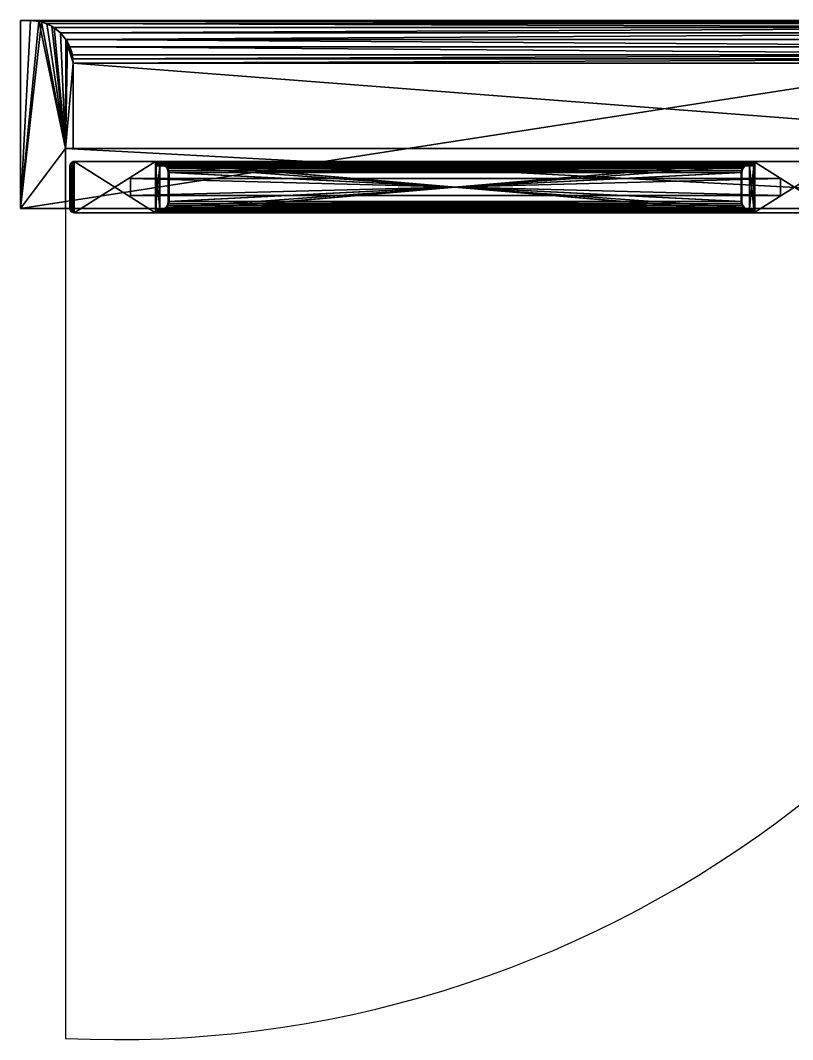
# Model space of a CAD drawing. Extents: x 0 to 142, y -98 to 21.
# Drawn here: x 0 to 90.3, y -98.2 to 21 of the extents above; entities that cross this region are included whole.
import ezdxf

# ---------------------------------------------------------------- set-up
doc = ezdxf.new("R2010")
doc.units = 0
doc.header["$MEASUREMENT"] = 0
doc.layers.add('DOOR_ARC', color=1, linetype='Continuous')
doc.layers.add('DOOR_WINDOW', color=13, linetype='Continuous')

msp = doc.modelspace()

# ---------------------------------------------------------------- linework, layer by layer
at = {"layer": 'DOOR_ARC'}
msp.add_line((5.29, -1), (5.29, -98.07), dxfattribs=at)
msp.add_arc((11.25, 31.79, 0.5), 130, 267.3723, 345.3715, dxfattribs=at)

# ---------------------------------------------------------------- meshes
at = {"layer": 'DOOR_WINDOW', "color": 13}
mesh = msp.add_polyface(dxfattribs=at)
corners = [(141.95, 21, 206.18), (140.78, 21, 205), (0, 21, 206.18), (1.18, 21, 205), (2.15, 20.9, 204.02), (139.8, 20.9, 204.02), (138.86, 20.62, 203.09), (3.09, 20.62, 203.09), (138, 20.16, 202.22), (3.95, 20.16, 202.22), (4.71, 19.54, 201.46), (137.24, 19.54, 201.46), (5.33, 18.78, 200.84), (136.62, 18.78, 200.84), (136.16, 17.91, 200.38), (5.8, 17.91, 200.38), (135.87, 16.98, 200.1), (6.08, 16.98, 200.1), (6.15, 16.49, 200.02), (135.8, 16.49, 200.02), (6.18, 16, 200), (135.78, 16, 200), (6.18, 6, 200), (5.29, 6, 200.88), (5.29, -1, 200.88), (0, -1, 206.18), (135.78, 6, 200), (136.66, 6, 200.88), (141.95, -1, 206.18), (136.66, -1, 200.88)]
mesh.append_faces([[corners[k] for k in face] for face in [(4, 1, 5), (6, 4, 5), (7, 8, 9), (10, 8, 11), (12, 11, 13), (14, 12, 13), (20, 17, 18), (20, 26, 22), (26, 23, 22), (29, 25, 24), (23, 29, 24), (0, 25, 28)]], dxfattribs={"vtx0": -1, "color": 13})
mesh.append_faces([[corners[k] for k in face] for face in [(2, 1, 3), (3, 1, 4), (15, 16, 17), (17, 16, 18), (15, 20, 12), (7, 23, 4), (12, 23, 10), (1, 28, 5), (6, 27, 8), (11, 27, 13), (13, 21, 14)]], dxfattribs={"vtx0": -1, "vtx1": -1, "color": 13})
mesh.append_faces([[corners[k] for k in face] for face in [(20, 23, 12), (23, 25, 4), (5, 28, 27), (27, 21, 13)]], dxfattribs={"vtx0": -1, "vtx1": -1, "vtx2": -1, "color": 13})
mesh.append_faces([[corners[k] for k in face] for face in [(18, 16, 19), (20, 19, 21), (23, 9, 10), (25, 3, 4), (21, 16, 14)]], dxfattribs={"vtx0": -1, "vtx2": -1, "color": 13})
mesh.append_faces([[corners[k] for k in face] for face in [(0, 1, 2), (6, 8, 7), (9, 8, 10), (14, 16, 15), (22, 23, 20), (24, 25, 23), (2, 3, 25), (27, 23, 26), (28, 25, 29), (0, 28, 1), (26, 21, 27), (19, 16, 21), (27, 29, 23), (2, 25, 0)]], dxfattribs={"vtx1": -1, "color": 13})
mesh.append_faces([[corners[k] for k in face] for face in [(20, 18, 19), (15, 17, 20), (7, 9, 23), (21, 26, 20), (6, 5, 27), (11, 8, 27)]], dxfattribs={"vtx1": -1, "vtx2": -1, "color": 13})
mesh.append_faces([[corners[k] for k in face] for face in [(6, 7, 4), (14, 15, 12), (12, 10, 11), (28, 29, 27)]], dxfattribs={"vtx2": -1, "color": 13})
mesh = msp.add_polyface(dxfattribs=at)
corners = [(5.29, 6, 200.88), (5.29, -1, 200.88), (5.29, 6), (5.29, -1), (0, -1, 206.18), (0, -1), (6.18, 6, 200), (6.18, 6), (6.18, 16), (6.18, 16, 200), (0, 21), (1.18, 21), (2.47, 20.83), (3.68, 20.33), (4.71, 19.54), (5.51, 18.5), (6.01, 17.29), (0, 21, 206.18), (1.18, 21, 205), (2.15, 20.9, 204.02), (3.09, 20.62, 203.09), (3.95, 20.16, 202.22), (4.71, 19.54, 201.46), (5.33, 18.78, 200.84), (5.8, 17.91, 200.38), (6.08, 16.98, 200.1), (6.15, 16.49, 200.02)]
mesh.append_faces([[corners[k] for k in face] for face in [(2, 1, 3), (1, 5, 3), (6, 2, 7), (14, 21, 22), (23, 14, 22), (4, 18, 17), (5, 17, 10)]], dxfattribs={"vtx0": -1, "color": 13})
mesh.append_faces([[corners[k] for k in face] for face in [(6, 8, 9), (14, 2, 13), (10, 18, 11), (11, 19, 12), (15, 24, 16), (26, 16, 25), (22, 0, 23), (19, 0, 20), (23, 9, 24)]], dxfattribs={"vtx0": -1, "vtx1": -1, "color": 13})
mesh.append_faces([[corners[k] for k in face] for face in [(2, 15, 8), (2, 5, 12), (0, 9, 23), (19, 4, 0)]], dxfattribs={"vtx0": -1, "vtx1": -1, "vtx2": -1, "color": 13})
mesh.append_faces([[corners[k] for k in face] for face in [(5, 11, 12), (2, 12, 13), (12, 19, 20), (13, 20, 21), (23, 15, 14), (16, 24, 25), (26, 8, 16), (0, 21, 20), (9, 25, 24)]], dxfattribs={"vtx0": -1, "vtx2": -1, "color": 13})
mesh.append_faces([[corners[k] for k in face] for face in [(0, 1, 2), (4, 5, 1), (0, 2, 6), (7, 8, 6), (10, 11, 5), (7, 2, 8), (3, 5, 2), (17, 18, 10), (6, 9, 0), (26, 25, 9), (4, 17, 5)]], dxfattribs={"vtx1": -1, "color": 13})
mesh.append_faces([[corners[k] for k in face] for face in [(14, 15, 2), (18, 19, 11), (23, 24, 15), (26, 9, 8), (14, 13, 21), (13, 12, 20), (22, 21, 0), (19, 18, 4)]], dxfattribs={"vtx1": -1, "vtx2": -1, "color": 13})
mesh.append_faces([[corners[k] for k in face] for face in [(15, 16, 8), (4, 1, 0)]], dxfattribs={"vtx2": -1, "color": 13})
mesh = msp.add_polyface(dxfattribs=at)
corners = [(95.29, 4.5, 0.5), (85.79, 4.5, 0.5), (95.29, 4.5, 200.5), (85.79, 4.5, 200.5), (95.42, 4.48, 0.5), (95.42, 4.48, 200.5), (95.54, 4.43, 0.5), (95.54, 4.43, 200.5), (95.65, 4.35, 0.5), (95.65, 4.35, 200.5), (95.73, 4.25, 0.5), (95.73, 4.25, 200.5), (95.78, 4.13, 0.5), (95.78, 4.13, 200.5), (95.79, 4, 0.5), (95.79, 4, 200.5), (95.79, -1, 200.5), (95.79, -1, 0.5), (85.79, -1.5, 200.5), (95.29, -1.5, 200.5), (95.42, -1.48, 200.5), (95.54, -1.43, 200.5), (95.65, -1.35, 200.5), (95.73, -1.25, 200.5), (95.78, -1.13, 200.5), (85.79, -1.5, 0.5), (95.29, -1.5, 0.5), (95.78, -1.13, 0.5), (95.73, -1.25, 0.5), (95.65, -1.35, 0.5), (95.54, -1.43, 0.5), (95.42, -1.48, 0.5), (6.29, 4.5, 200.5), (15.79, 4.5, 200.5), (6.29, 4.5, 0.5), (15.79, 4.5, 0.5), (5.79, 4, 0.5), (5.79, 4, 200.5), (5.81, 4.13, 0.5), (5.81, 4.13, 200.5), (5.86, 4.25, 0.5), (5.86, 4.25, 200.5), (5.94, 4.35, 0.5), (5.94, 4.35, 200.5), (6.04, 4.43, 0.5), (6.04, 4.43, 200.5), (6.16, 4.48, 0.5), (6.16, 4.48, 200.5), (6.29, -1.5, 0.5), (15.79, -1.5, 0.5), (6.29, -1.5, 200.5), (15.79, -1.5, 200.5), (6.16, -1.48, 0.5), (6.16, -1.48, 200.5), (6.04, -1.43, 0.5), (6.04, -1.43, 200.5), (5.94, -1.35, 0.5), (5.94, -1.35, 200.5), (5.86, -1.25, 200.5), (5.86, -1.25, 0.5), (5.81, -1.13, 0.5), (5.81, -1.13, 200.5), (5.79, -1, 0.5), (5.79, -1, 200.5)]
mesh.append_faces([[corners[k] for k in face] for face in [(2, 1, 3), (4, 2, 5), (6, 5, 7), (8, 7, 9), (10, 9, 11), (12, 11, 13), (14, 13, 15), (14, 16, 17), (15, 24, 16), (3, 25, 18), (26, 18, 25), (27, 16, 24), (28, 24, 23), (29, 23, 22), (30, 22, 21), (31, 21, 20), (26, 20, 19), (1, 26, 25), (34, 33, 35), (38, 37, 39), (40, 39, 41), (42, 41, 43), (44, 43, 45), (46, 45, 47), (34, 47, 32), (50, 49, 51), (52, 50, 53), (54, 53, 55), (56, 55, 57), (58, 56, 57), (58, 60, 59), (62, 61, 63), (33, 50, 51), (35, 51, 49), (36, 60, 62), (37, 62, 63)]], dxfattribs={"vtx0": -1, "color": 13})
mesh.append_faces([[corners[k] for k in face] for face in [(2, 18, 19), (5, 19, 20), (7, 20, 21), (9, 21, 22), (11, 22, 23), (13, 23, 24), (12, 17, 27), (10, 27, 28), (8, 28, 29), (6, 29, 30), (4, 30, 31), (0, 31, 26), (39, 63, 61), (41, 61, 58), (43, 58, 57), (45, 57, 55), (47, 55, 53), (32, 53, 50), (34, 49, 48), (46, 48, 52), (44, 52, 54), (42, 54, 56), (40, 56, 59), (38, 59, 60)]], dxfattribs={"vtx0": -1, "vtx2": -1, "color": 13})
mesh.append_faces([[corners[k] for k in face] for face in [(0, 1, 2), (0, 2, 4), (15, 16, 14), (3, 18, 2), (1, 25, 3), (19, 18, 26), (17, 16, 27), (14, 17, 12), (32, 33, 34), (36, 37, 38), (48, 49, 50), (48, 50, 52), (60, 61, 62), (37, 63, 39), (33, 51, 35), (35, 49, 34), (36, 62, 37)]], dxfattribs={"vtx1": -1, "color": 13})
mesh.append_faces([[corners[k] for k in face] for face in [(15, 13, 24), (13, 11, 23), (11, 9, 22), (9, 7, 21), (7, 5, 20), (5, 2, 19), (1, 0, 26), (0, 4, 31), (4, 6, 30), (6, 8, 29), (8, 10, 28), (10, 12, 27), (33, 32, 50), (32, 47, 53), (47, 45, 55), (45, 43, 57), (43, 41, 58), (41, 39, 61), (36, 38, 60), (38, 40, 59), (40, 42, 56), (42, 44, 54), (44, 46, 52), (46, 34, 48)]], dxfattribs={"vtx1": -1, "vtx2": -1, "color": 13})
mesh.append_faces([[corners[k] for k in face] for face in [(14, 12, 13), (12, 10, 11), (10, 8, 9), (8, 6, 7), (6, 4, 5), (26, 31, 20), (31, 30, 21), (30, 29, 22), (29, 28, 23), (28, 27, 24), (34, 46, 47), (46, 44, 45), (44, 42, 43), (42, 40, 41), (40, 38, 39), (58, 59, 56), (58, 61, 60), (56, 54, 55), (54, 52, 53)]], dxfattribs={"vtx2": -1, "color": 13})
mesh = msp.add_polyface(dxfattribs=at)
corners = [(84.33, 3.46, 28.97), (84.29, 3.2, 29), (84.33, 3.46, 57.28), (84.29, 3.2, 57.25), (84.43, 3.7, 28.87), (84.43, 3.7, 57.38), (84.59, 3.91, 28.71), (84.59, 3.91, 57.54), (84.79, 4.07, 28.5), (84.79, 4.07, 57.75), (85.04, 4.17, 28.26), (85.04, 4.17, 57.99), (85.29, 4.2, 28), (85.29, 4.2, 58.25), (85.59, 4.3, 27.7), (85.59, 4.2, 27.7), (85.59, 4.3, 58.55), (85.59, 4.2, 58.55), (85.62, 4.4, 27.67), (85.62, 4.4, 58.58), (85.69, 4.47, 27.6), (85.69, 4.47, 58.65), (85.79, 4.5, 27.5), (85.79, 4.5, 58.75), (15.97, 4.4, 27.67), (15.89, 4.47, 27.6), (15.99, 4.3, 27.7), (15.99, 4.2, 27.7), (16.55, 4.17, 28.26), (16.29, 4.2, 28), (16.79, 4.07, 28.5), (17, 3.91, 28.71), (17.16, 3.7, 28.87), (17.26, 3.46, 28.97), (17.29, 3.2, 29), (15.79, 4.5, 27.5), (17.26, 3.46, 57.28), (17.29, 3.2, 57.25), (17.16, 3.7, 57.38), (17, 3.91, 57.54), (16.79, 4.07, 57.75), (16.55, 4.17, 57.99), (16.29, 4.2, 58.25), (15.99, 4.3, 58.55), (15.99, 4.2, 58.55), (15.97, 4.4, 58.58), (15.89, 4.47, 58.65), (15.79, 4.5, 58.75), (85.79, -1.5, 58.75), (85.79, -1.5, 27.5), (84.29, -0.2, 57.25), (84.29, -0.2, 29), (84.33, -0.46, 28.97), (84.33, -0.46, 57.28), (84.43, -0.7, 28.87), (84.43, -0.7, 57.38), (84.59, -0.91, 28.71), (84.59, -0.91, 57.54), (84.79, -1.07, 28.5), (84.79, -1.07, 57.75), (85.04, -1.17, 28.26), (85.04, -1.17, 57.99), (85.29, -1.2, 28), (85.29, -1.2, 58.25), (85.59, -1.3, 58.55), (85.59, -1.2, 58.55), (85.59, -1.3, 27.7), (85.59, -1.2, 27.7), (85.62, -1.4, 27.67), (85.62, -1.4, 58.58), (85.69, -1.47, 27.6), (85.69, -1.47, 58.65), (15.97, -1.4, 27.67), (15.89, -1.47, 27.6), (15.99, -1.3, 27.7), (15.99, -1.2, 27.7), (16.55, -1.17, 28.26), (16.29, -1.2, 28), (16.79, -1.07, 28.5), (17, -0.91, 28.71), (17.16, -0.7, 28.87), (17.26, -0.46, 28.97), (17.29, -0.2, 29), (15.79, -1.5, 27.5), (15.79, -1.5, 58.75), (17.29, -0.2, 57.25), (17.26, -0.46, 57.28), (17.16, -0.7, 57.38), (17, -0.91, 57.54), (16.79, -1.07, 57.75), (16.55, -1.17, 57.99), (16.29, -1.2, 58.25), (15.99, -1.3, 58.55), (15.99, -1.2, 58.55), (15.97, -1.4, 58.58), (15.89, -1.47, 58.65)]
mesh.append_faces([[corners[k] for k in face] for face in [(2, 1, 3), (5, 0, 2), (7, 4, 5), (9, 6, 7), (11, 8, 9), (13, 10, 11), (16, 15, 17), (19, 14, 16), (21, 18, 19), (23, 20, 21), (25, 18, 20), (24, 14, 18), (27, 14, 26), (29, 10, 12), (28, 8, 10), (30, 6, 8), (31, 4, 6), (32, 0, 4), (33, 1, 0), (35, 20, 22), (34, 36, 37), (33, 38, 36), (32, 39, 38), (31, 40, 39), (30, 41, 40), (28, 42, 41), (26, 44, 27), (26, 45, 43), (24, 46, 45), (25, 47, 46), (19, 46, 21), (16, 45, 19), (17, 43, 16), (11, 42, 13), (9, 41, 11), (7, 40, 9), (5, 39, 7), (2, 38, 5), (3, 36, 2), (21, 47, 23), (22, 48, 49), (51, 3, 1), (51, 53, 50), (52, 55, 53), (54, 57, 55), (56, 59, 57), (58, 61, 59), (60, 63, 61), (66, 65, 67), (66, 69, 64), (68, 71, 69), (70, 48, 71), (68, 73, 70), (66, 72, 68), (67, 74, 66), (60, 77, 62), (58, 76, 60), (56, 78, 58), (54, 79, 56), (52, 80, 54), (51, 81, 52), (1, 82, 51), (49, 35, 22), (70, 83, 49), (47, 83, 84), (85, 34, 37), (86, 82, 85), (87, 81, 86), (88, 80, 87), (89, 79, 88), (90, 78, 89), (91, 76, 90), (92, 75, 93), (94, 74, 92), (95, 72, 94), (84, 73, 95), (95, 69, 71), (94, 64, 69), (93, 64, 92), (91, 61, 63), (90, 59, 61), (89, 57, 59), (88, 55, 57), (87, 53, 55), (86, 50, 53), (37, 50, 85), (84, 23, 47), (84, 71, 48)]], dxfattribs={"vtx0": -1, "color": 13})
mesh.append_faces([[corners[k] for k in face] for face in [(42, 44, 13), (44, 29, 27), (77, 75, 62), (75, 91, 93), (67, 62, 75)]], dxfattribs={"vtx0": -1, "vtx1": -1, "color": 13})
mesh.append_faces([[corners[k] for k in face] for face in [(27, 29, 12), (15, 12, 13), (93, 91, 63), (65, 63, 62)]], dxfattribs={"vtx0": -1, "vtx2": -1, "color": 13})
mesh.append_faces([[corners[k] for k in face] for face in [(0, 1, 2), (4, 0, 5), (6, 4, 7), (8, 6, 9), (10, 8, 11), (12, 10, 13), (14, 15, 16), (18, 14, 19), (20, 18, 21), (22, 20, 23), (24, 18, 25), (26, 14, 24), (15, 14, 27), (28, 10, 29), (30, 8, 28), (31, 6, 30), (32, 4, 31), (33, 0, 32), (34, 1, 33), (25, 20, 35), (33, 36, 34), (32, 38, 33), (31, 39, 32), (30, 40, 31), (28, 41, 30), (29, 42, 28), (43, 44, 26), (24, 45, 26), (25, 46, 24), (35, 47, 25), (45, 46, 19), (43, 45, 16), (44, 43, 17), (41, 42, 11), (40, 41, 9), (39, 40, 7), (38, 39, 5), (36, 38, 2), (37, 36, 3), (46, 47, 21), (23, 48, 22), (50, 3, 51), (52, 53, 51), (54, 55, 52), (56, 57, 54), (58, 59, 56), (60, 61, 58), (62, 63, 60), (64, 65, 66), (68, 69, 66), (70, 71, 68), (49, 48, 70), (72, 73, 68), (74, 72, 66), (75, 74, 67), (76, 77, 60), (78, 76, 58), (79, 78, 56), (80, 79, 54), (81, 80, 52), (82, 81, 51), (34, 82, 1), (83, 35, 49), (73, 83, 70), (35, 83, 47), (82, 34, 85), (81, 82, 86), (80, 81, 87), (79, 80, 88), (78, 79, 89), (76, 78, 90), (77, 76, 91), (74, 75, 92), (72, 74, 94), (73, 72, 95), (83, 73, 84), (94, 69, 95), (92, 64, 94), (65, 64, 93), (90, 61, 91), (89, 59, 90), (88, 57, 89), (87, 55, 88), (86, 53, 87), (85, 50, 86), (3, 50, 37), (48, 23, 84), (95, 71, 84)]], dxfattribs={"vtx1": -1, "color": 13})
mesh.append_faces([[corners[k] for k in face] for face in [(44, 17, 13), (42, 29, 44), (17, 15, 13), (15, 27, 12), (77, 91, 75), (67, 65, 62), (65, 93, 63)]], dxfattribs={"vtx1": -1, "vtx2": -1, "color": 13})
mesh = msp.add_polyface(dxfattribs=at)
corners = [(15.89, 4.47, 135.15), (15.89, 4.47, 142.25), (85.79, 4.47, 135.15), (85.79, 4.47, 142.25), (15.89, -1.47, 135.15), (15.89, -1.47, 142.25), (85.79, -1.47, 135.15), (85.79, -1.47, 142.25), (15.79, 4.5, 58.75), (15.79, 4.5, 65.75), (85.79, 4.5, 58.75), (85.79, 4.5, 65.75), (15.79, -1.5, 58.75), (15.79, -1.5, 65.75), (85.79, -1.5, 58.75), (85.79, -1.5, 65.75), (16.29, 4.5, 27.5), (85.29, 4.5, 27.5), (16.29, 4.5, 0.5), (85.29, 4.5, 0.5), (85.29, 4, 0.5), (85.29, 4, 27.5), (85.79, 4, 0.5), (85.79, 4, 27.5), (16.29, 4, 0.5), (16.29, 4, 27.5), (15.79, 4, 0.5), (15.79, 4, 27.5), (16.29, -1.5, 27.5), (16.29, -1.5, 0.5), (85.29, -1.5, 27.5), (85.29, -1.5, 0.5), (85.29, -1, 0.5), (85.29, -1, 27.5), (85.79, -1, 0.5), (85.79, -1, 27.5), (16.29, -1, 0.5), (16.29, -1, 27.5), (15.79, -1, 0.5), (15.79, -1, 27.5), (15.79, 4.5, 97), (15.79, 4.5, 104), (85.79, 4.5, 97), (85.79, 4.5, 104), (85.79, -1.5, 97), (15.79, -1.5, 97), (85.79, -1.5, 104), (15.79, -1.5, 104), (16.29, 4.5, 200.5), (85.29, 4.5, 200.5), (16.29, 4.5, 173.5), (85.29, 4.5, 173.5), (85.29, 4, 200.5), (85.29, 4, 173.5), (85.79, 4, 200.5), (85.79, 4, 173.5), (15.79, 4, 200.5), (16.29, 4, 200.5), (15.79, 4, 173.5), (16.29, 4, 173.5), (16.29, -1.5, 200.5), (16.29, -1.5, 173.5), (85.29, -1.5, 200.5), (85.29, -1.5, 173.5), (85.29, -1, 200.5), (85.29, -1, 173.5), (85.79, -1, 200.5), (85.79, -1, 173.5), (16.29, -1, 200.5), (15.79, -1, 200.5), (16.29, -1, 173.5), (15.79, -1, 173.5)]
mesh.append_faces([[corners[k] for k in face] for face in [(2, 1, 3), (0, 5, 1), (2, 4, 0), (3, 6, 2), (7, 4, 6), (1, 7, 3), (10, 9, 11), (8, 13, 9), (10, 12, 8), (11, 14, 10), (15, 12, 14), (9, 15, 11), (18, 17, 19), (21, 19, 17), (23, 20, 21), (16, 24, 25), (25, 26, 27), (30, 29, 31), (30, 32, 33), (33, 34, 35), (37, 29, 28), (39, 36, 37), (23, 33, 35), (33, 28, 30), (22, 35, 34), (26, 36, 38), (36, 31, 29), (27, 38, 39), (42, 41, 43), (42, 45, 40), (43, 44, 42), (41, 46, 43), (40, 47, 41), (46, 45, 44), (50, 49, 51), (51, 52, 53), (53, 54, 55), (58, 57, 59), (59, 48, 50), (62, 61, 63), (65, 62, 63), (67, 64, 65), (70, 69, 71), (61, 68, 70), (58, 70, 71), (70, 63, 61), (56, 71, 69), (54, 64, 66), (64, 60, 62), (55, 66, 67)]], dxfattribs={"vtx0": -1, "color": 13})
mesh.append_faces([[corners[k] for k in face] for face in [(21, 37, 33), (37, 21, 25), (24, 32, 36), (32, 24, 20), (59, 65, 70), (65, 59, 53), (52, 68, 64), (68, 52, 57)]], dxfattribs={"vtx0": -1, "vtx1": -1, "vtx2": -1, "color": 13})
mesh.append_faces([[corners[k] for k in face] for face in [(25, 39, 37), (25, 21, 17), (20, 34, 32), (20, 24, 18), (53, 67, 65), (53, 59, 50), (57, 69, 68), (57, 52, 49)]], dxfattribs={"vtx0": -1, "vtx2": -1, "color": 13})
mesh.append_faces([[corners[k] for k in face] for face in [(0, 1, 2), (4, 5, 0), (6, 4, 2), (7, 6, 3), (5, 4, 7), (5, 7, 1), (8, 9, 10), (12, 13, 8), (14, 12, 10), (15, 14, 11), (13, 12, 15), (13, 15, 9), (16, 17, 18), (20, 19, 21), (22, 20, 23), (18, 24, 16), (24, 26, 25), (28, 29, 30), (31, 32, 30), (32, 34, 33), (36, 29, 37), (38, 36, 39), (27, 39, 25), (16, 25, 17), (23, 35, 22), (22, 34, 20), (19, 20, 18), (26, 38, 27), (40, 41, 42), (44, 45, 42), (46, 44, 43), (47, 46, 41), (45, 47, 40), (47, 45, 46), (48, 49, 50), (49, 52, 51), (52, 54, 53), (56, 57, 58), (57, 48, 59), (60, 61, 62), (64, 62, 65), (66, 64, 67), (68, 69, 70), (60, 68, 61), (55, 67, 53), (51, 53, 50), (58, 71, 56), (56, 69, 57), (48, 57, 49), (54, 66, 55)]], dxfattribs={"vtx1": -1, "color": 13})
mesh.append_faces([[corners[k] for k in face] for face in [(23, 21, 33), (37, 28, 33), (26, 24, 36), (32, 31, 36), (58, 59, 70), (65, 63, 70), (54, 52, 64), (68, 60, 64)]], dxfattribs={"vtx1": -1, "vtx2": -1, "color": 13})
mesh = msp.add_polyface(dxfattribs=at)
corners = [(84.33, 3.46, 67.22), (84.29, 3.2, 67.25), (84.33, 3.46, 95.53), (84.29, 3.2, 95.5), (84.43, 3.7, 67.12), (84.43, 3.7, 95.63), (84.59, 3.91, 66.96), (84.59, 3.91, 95.79), (84.79, 4.07, 66.75), (84.79, 4.07, 96), (85.04, 4.17, 66.51), (85.04, 4.17, 96.24), (85.29, 4.2, 66.25), (85.29, 4.2, 96.5), (85.59, 4.3, 65.95), (85.59, 4.2, 65.95), (85.59, 4.3, 96.8), (85.59, 4.2, 96.8), (85.62, 4.4, 65.92), (85.62, 4.4, 96.83), (85.69, 4.47, 65.85), (85.69, 4.47, 96.9), (85.79, 4.5, 65.75), (85.79, 4.5, 97), (15.97, 4.4, 65.92), (15.89, 4.47, 65.85), (15.99, 4.3, 65.95), (15.99, 4.2, 65.95), (16.55, 4.17, 66.51), (16.29, 4.2, 66.25), (16.79, 4.07, 66.75), (17, 3.91, 66.96), (17.16, 3.7, 67.12), (17.26, 3.46, 67.22), (17.29, 3.2, 67.25), (15.79, 4.5, 65.75), (17.26, 3.46, 95.53), (17.29, 3.2, 95.5), (17.16, 3.7, 95.63), (17, 3.91, 95.79), (16.79, 4.07, 96), (16.55, 4.17, 96.24), (16.29, 4.2, 96.5), (15.99, 4.3, 96.8), (15.99, 4.2, 96.8), (15.97, 4.4, 96.83), (15.89, 4.47, 96.9), (15.79, 4.5, 97), (85.79, -1.5, 97), (85.79, -1.5, 65.75), (84.29, -0.2, 95.5), (84.29, -0.2, 67.25), (84.33, -0.46, 67.22), (84.33, -0.46, 95.53), (84.43, -0.7, 67.12), (84.43, -0.7, 95.63), (84.59, -0.91, 66.96), (84.59, -0.91, 95.79), (84.79, -1.07, 66.75), (84.79, -1.07, 96), (85.04, -1.17, 66.51), (85.04, -1.17, 96.24), (85.29, -1.2, 66.25), (85.29, -1.2, 96.5), (85.59, -1.3, 96.8), (85.59, -1.2, 96.8), (85.59, -1.3, 65.95), (85.59, -1.2, 65.95), (85.62, -1.4, 65.92), (85.62, -1.4, 96.83), (85.69, -1.47, 65.85), (85.69, -1.47, 96.9), (15.97, -1.4, 65.92), (15.89, -1.47, 65.85), (15.99, -1.3, 65.95), (15.99, -1.2, 65.95), (16.55, -1.17, 66.51), (16.29, -1.2, 66.25), (16.79, -1.07, 66.75), (17, -0.91, 66.96), (17.16, -0.7, 67.12), (17.26, -0.46, 67.22), (17.29, -0.2, 67.25), (15.79, -1.5, 65.75), (15.79, -1.5, 97), (17.29, -0.2, 95.5), (17.26, -0.46, 95.53), (17.16, -0.7, 95.63), (17, -0.91, 95.79), (16.79, -1.07, 96), (16.55, -1.17, 96.24), (16.29, -1.2, 96.5), (15.99, -1.3, 96.8), (15.99, -1.2, 96.8), (15.97, -1.4, 96.83), (15.89, -1.47, 96.9)]
mesh.append_faces([[corners[k] for k in face] for face in [(2, 1, 3), (5, 0, 2), (7, 4, 5), (9, 6, 7), (11, 8, 9), (13, 10, 11), (16, 15, 17), (19, 14, 16), (21, 18, 19), (23, 20, 21), (25, 18, 20), (24, 14, 18), (27, 14, 26), (29, 10, 12), (28, 8, 10), (30, 6, 8), (31, 4, 6), (32, 0, 4), (33, 1, 0), (35, 20, 22), (34, 36, 37), (33, 38, 36), (32, 39, 38), (31, 40, 39), (30, 41, 40), (28, 42, 41), (26, 44, 27), (26, 45, 43), (24, 46, 45), (25, 47, 46), (19, 46, 21), (16, 45, 19), (17, 43, 16), (11, 42, 13), (9, 41, 11), (7, 40, 9), (5, 39, 7), (2, 38, 5), (3, 36, 2), (21, 47, 23), (22, 48, 49), (51, 3, 1), (51, 53, 50), (52, 55, 53), (54, 57, 55), (56, 59, 57), (58, 61, 59), (60, 63, 61), (66, 65, 67), (66, 69, 64), (68, 71, 69), (70, 48, 71), (68, 73, 70), (66, 72, 68), (67, 74, 66), (60, 77, 62), (58, 76, 60), (56, 78, 58), (54, 79, 56), (52, 80, 54), (51, 81, 52), (1, 82, 51), (49, 35, 22), (70, 83, 49), (47, 83, 84), (85, 34, 37), (86, 82, 85), (87, 81, 86), (88, 80, 87), (89, 79, 88), (90, 78, 89), (91, 76, 90), (92, 75, 93), (94, 74, 92), (95, 72, 94), (84, 73, 95), (95, 69, 71), (94, 64, 69), (93, 64, 92), (91, 61, 63), (90, 59, 61), (89, 57, 59), (88, 55, 57), (87, 53, 55), (86, 50, 53), (37, 50, 85), (84, 23, 47), (84, 71, 48)]], dxfattribs={"vtx0": -1, "color": 13})
mesh.append_faces([[corners[k] for k in face] for face in [(42, 44, 13), (44, 29, 27), (77, 75, 62), (75, 91, 93), (67, 62, 75)]], dxfattribs={"vtx0": -1, "vtx1": -1, "color": 13})
mesh.append_faces([[corners[k] for k in face] for face in [(27, 29, 12), (15, 12, 13), (93, 91, 63), (65, 63, 62)]], dxfattribs={"vtx0": -1, "vtx2": -1, "color": 13})
mesh.append_faces([[corners[k] for k in face] for face in [(0, 1, 2), (4, 0, 5), (6, 4, 7), (8, 6, 9), (10, 8, 11), (12, 10, 13), (14, 15, 16), (18, 14, 19), (20, 18, 21), (22, 20, 23), (24, 18, 25), (26, 14, 24), (15, 14, 27), (28, 10, 29), (30, 8, 28), (31, 6, 30), (32, 4, 31), (33, 0, 32), (34, 1, 33), (25, 20, 35), (33, 36, 34), (32, 38, 33), (31, 39, 32), (30, 40, 31), (28, 41, 30), (29, 42, 28), (43, 44, 26), (24, 45, 26), (25, 46, 24), (35, 47, 25), (45, 46, 19), (43, 45, 16), (44, 43, 17), (41, 42, 11), (40, 41, 9), (39, 40, 7), (38, 39, 5), (36, 38, 2), (37, 36, 3), (46, 47, 21), (23, 48, 22), (50, 3, 51), (52, 53, 51), (54, 55, 52), (56, 57, 54), (58, 59, 56), (60, 61, 58), (62, 63, 60), (64, 65, 66), (68, 69, 66), (70, 71, 68), (49, 48, 70), (72, 73, 68), (74, 72, 66), (75, 74, 67), (76, 77, 60), (78, 76, 58), (79, 78, 56), (80, 79, 54), (81, 80, 52), (82, 81, 51), (34, 82, 1), (83, 35, 49), (73, 83, 70), (35, 83, 47), (82, 34, 85), (81, 82, 86), (80, 81, 87), (79, 80, 88), (78, 79, 89), (76, 78, 90), (77, 76, 91), (74, 75, 92), (72, 74, 94), (73, 72, 95), (83, 73, 84), (94, 69, 95), (92, 64, 94), (65, 64, 93), (90, 61, 91), (89, 59, 90), (88, 57, 89), (87, 55, 88), (86, 53, 87), (85, 50, 86), (3, 50, 37), (48, 23, 84), (95, 71, 84)]], dxfattribs={"vtx1": -1, "color": 13})
mesh.append_faces([[corners[k] for k in face] for face in [(44, 17, 13), (42, 29, 44), (17, 15, 13), (15, 27, 12), (77, 91, 75), (67, 65, 62), (65, 93, 63)]], dxfattribs={"vtx1": -1, "vtx2": -1, "color": 13})
mesh = msp.add_polyface(dxfattribs=at)
corners = [(84.33, 3.46, 105.47), (84.29, 3.2, 105.5), (84.33, 3.46, 133.78), (84.29, 3.2, 133.75), (84.43, 3.7, 105.37), (84.43, 3.7, 133.88), (84.59, 3.91, 105.21), (84.59, 3.91, 134.04), (84.79, 4.07, 105), (84.79, 4.07, 134.25), (85.04, 4.17, 104.76), (85.04, 4.17, 134.49), (85.29, 4.2, 104.5), (85.29, 4.2, 134.75), (85.59, 4.3, 104.2), (85.59, 4.2, 104.2), (85.59, 4.3, 135.05), (85.59, 4.2, 135.05), (85.62, 4.4, 104.17), (85.62, 4.4, 135.08), (85.69, 4.47, 104.1), (85.69, 4.47, 135.15), (85.79, 4.5, 104), (85.79, 4.5, 135.25), (15.97, 4.4, 104.17), (15.89, 4.47, 104.1), (15.99, 4.3, 104.2), (15.99, 4.2, 104.2), (16.55, 4.17, 104.76), (16.29, 4.2, 104.5), (16.79, 4.07, 105), (17, 3.91, 105.21), (17.16, 3.7, 105.37), (17.26, 3.46, 105.47), (17.29, 3.2, 105.5), (15.79, 4.5, 104), (17.26, 3.46, 133.78), (17.29, 3.2, 133.75), (17.16, 3.7, 133.88), (17, 3.91, 134.04), (16.79, 4.07, 134.25), (16.55, 4.17, 134.49), (16.29, 4.2, 134.75), (15.99, 4.3, 135.05), (15.99, 4.2, 135.05), (15.97, 4.4, 135.08), (15.89, 4.47, 135.15), (15.79, 4.5, 135.25), (85.79, -1.5, 135.25), (85.79, -1.5, 104), (84.29, -0.2, 133.75), (84.29, -0.2, 105.5), (84.33, -0.46, 105.47), (84.33, -0.46, 133.78), (84.43, -0.7, 105.37), (84.43, -0.7, 133.88), (84.59, -0.91, 105.21), (84.59, -0.91, 134.04), (84.79, -1.07, 105), (84.79, -1.07, 134.25), (85.04, -1.17, 104.76), (85.04, -1.17, 134.49), (85.29, -1.2, 104.5), (85.29, -1.2, 134.75), (85.59, -1.3, 135.05), (85.59, -1.2, 135.05), (85.59, -1.3, 104.2), (85.59, -1.2, 104.2), (85.62, -1.4, 104.17), (85.62, -1.4, 135.08), (85.69, -1.47, 104.1), (85.69, -1.47, 135.15), (15.97, -1.4, 104.17), (15.89, -1.47, 104.1), (15.99, -1.3, 104.2), (15.99, -1.2, 104.2), (16.55, -1.17, 104.76), (16.29, -1.2, 104.5), (16.79, -1.07, 105), (17, -0.91, 105.21), (17.16, -0.7, 105.37), (17.26, -0.46, 105.47), (17.29, -0.2, 105.5), (15.79, -1.5, 104), (15.79, -1.5, 135.25), (17.29, -0.2, 133.75), (17.26, -0.46, 133.78), (17.16, -0.7, 133.88), (17, -0.91, 134.04), (16.79, -1.07, 134.25), (16.55, -1.17, 134.49), (16.29, -1.2, 134.75), (15.99, -1.3, 135.05), (15.99, -1.2, 135.05), (15.97, -1.4, 135.08), (15.89, -1.47, 135.15)]
mesh.append_faces([[corners[k] for k in face] for face in [(2, 1, 3), (5, 0, 2), (7, 4, 5), (9, 6, 7), (11, 8, 9), (13, 10, 11), (16, 15, 17), (19, 14, 16), (21, 18, 19), (23, 20, 21), (25, 18, 20), (24, 14, 18), (27, 14, 26), (29, 10, 12), (28, 8, 10), (30, 6, 8), (31, 4, 6), (32, 0, 4), (33, 1, 0), (35, 20, 22), (34, 36, 37), (33, 38, 36), (32, 39, 38), (31, 40, 39), (30, 41, 40), (28, 42, 41), (26, 44, 27), (26, 45, 43), (24, 46, 45), (25, 47, 46), (19, 46, 21), (16, 45, 19), (17, 43, 16), (11, 42, 13), (9, 41, 11), (7, 40, 9), (5, 39, 7), (2, 38, 5), (3, 36, 2), (21, 47, 23), (22, 48, 49), (51, 3, 1), (51, 53, 50), (52, 55, 53), (54, 57, 55), (56, 59, 57), (58, 61, 59), (60, 63, 61), (66, 65, 67), (66, 69, 64), (68, 71, 69), (70, 48, 71), (68, 73, 70), (66, 72, 68), (67, 74, 66), (60, 77, 62), (58, 76, 60), (56, 78, 58), (54, 79, 56), (52, 80, 54), (51, 81, 52), (1, 82, 51), (49, 35, 22), (70, 83, 49), (47, 83, 84), (85, 34, 37), (86, 82, 85), (87, 81, 86), (88, 80, 87), (89, 79, 88), (90, 78, 89), (91, 76, 90), (92, 75, 93), (94, 74, 92), (95, 72, 94), (84, 73, 95), (95, 69, 71), (94, 64, 69), (93, 64, 92), (91, 61, 63), (90, 59, 61), (89, 57, 59), (88, 55, 57), (87, 53, 55), (86, 50, 53), (37, 50, 85), (84, 23, 47), (84, 71, 48)]], dxfattribs={"vtx0": -1, "color": 13})
mesh.append_faces([[corners[k] for k in face] for face in [(42, 44, 13), (44, 29, 27), (77, 75, 62), (75, 91, 93), (67, 62, 75)]], dxfattribs={"vtx0": -1, "vtx1": -1, "color": 13})
mesh.append_faces([[corners[k] for k in face] for face in [(27, 29, 12), (15, 12, 13), (93, 91, 63), (65, 63, 62)]], dxfattribs={"vtx0": -1, "vtx2": -1, "color": 13})
mesh.append_faces([[corners[k] for k in face] for face in [(0, 1, 2), (4, 0, 5), (6, 4, 7), (8, 6, 9), (10, 8, 11), (12, 10, 13), (14, 15, 16), (18, 14, 19), (20, 18, 21), (22, 20, 23), (24, 18, 25), (26, 14, 24), (15, 14, 27), (28, 10, 29), (30, 8, 28), (31, 6, 30), (32, 4, 31), (33, 0, 32), (34, 1, 33), (25, 20, 35), (33, 36, 34), (32, 38, 33), (31, 39, 32), (30, 40, 31), (28, 41, 30), (29, 42, 28), (43, 44, 26), (24, 45, 26), (25, 46, 24), (35, 47, 25), (45, 46, 19), (43, 45, 16), (44, 43, 17), (41, 42, 11), (40, 41, 9), (39, 40, 7), (38, 39, 5), (36, 38, 2), (37, 36, 3), (46, 47, 21), (23, 48, 22), (50, 3, 51), (52, 53, 51), (54, 55, 52), (56, 57, 54), (58, 59, 56), (60, 61, 58), (62, 63, 60), (64, 65, 66), (68, 69, 66), (70, 71, 68), (49, 48, 70), (72, 73, 68), (74, 72, 66), (75, 74, 67), (76, 77, 60), (78, 76, 58), (79, 78, 56), (80, 79, 54), (81, 80, 52), (82, 81, 51), (34, 82, 1), (83, 35, 49), (73, 83, 70), (35, 83, 47), (82, 34, 85), (81, 82, 86), (80, 81, 87), (79, 80, 88), (78, 79, 89), (76, 78, 90), (77, 76, 91), (74, 75, 92), (72, 74, 94), (73, 72, 95), (83, 73, 84), (94, 69, 95), (92, 64, 94), (65, 64, 93), (90, 61, 91), (89, 59, 90), (88, 57, 89), (87, 55, 88), (86, 53, 87), (85, 50, 86), (3, 50, 37), (48, 23, 84), (95, 71, 84)]], dxfattribs={"vtx1": -1, "color": 13})
mesh.append_faces([[corners[k] for k in face] for face in [(44, 17, 13), (42, 29, 44), (17, 15, 13), (15, 27, 12), (77, 91, 75), (67, 65, 62), (65, 93, 63)]], dxfattribs={"vtx1": -1, "vtx2": -1, "color": 13})
mesh = msp.add_polyface(dxfattribs=at)
corners = [(84.43, 3.46, 143.72), (84.39, 3.2, 143.75), (84.43, 3.46, 172.03), (84.39, 3.2, 172), (84.53, 3.7, 143.62), (84.53, 3.7, 172.13), (84.69, 3.91, 143.46), (84.69, 3.91, 172.29), (84.89, 4.07, 143.25), (84.89, 4.07, 172.5), (85.14, 4.17, 143.01), (85.14, 4.17, 172.74), (85.39, 4.2, 142.75), (85.39, 4.2, 173), (85.69, 4.3, 142.45), (85.69, 4.2, 142.45), (85.69, 4.3, 173.3), (85.69, 4.2, 173.3), (85.72, 4.4, 142.42), (85.72, 4.4, 173.33), (85.79, 4.47, 142.35), (85.79, 4.47, 173.4), (85.89, 4.5, 142.25), (85.89, 4.5, 173.5), (16.07, 4.4, 142.42), (15.99, 4.47, 142.35), (16.09, 4.3, 142.45), (16.09, 4.2, 142.45), (16.65, 4.17, 143.01), (16.39, 4.2, 142.75), (16.89, 4.07, 143.25), (17.1, 3.91, 143.46), (17.26, 3.7, 143.62), (17.36, 3.46, 143.72), (17.39, 3.2, 143.75), (15.89, 4.5, 142.25), (17.36, 3.46, 172.03), (17.39, 3.2, 172), (17.26, 3.7, 172.13), (17.1, 3.91, 172.29), (16.89, 4.07, 172.5), (16.65, 4.17, 172.74), (16.39, 4.2, 173), (16.09, 4.3, 173.3), (16.09, 4.2, 173.3), (16.07, 4.4, 173.33), (15.99, 4.47, 173.4), (15.89, 4.5, 173.5), (85.89, -1.5, 173.5), (85.89, -1.5, 142.25), (84.39, -0.2, 172), (84.39, -0.2, 143.75), (84.43, -0.46, 143.72), (84.43, -0.46, 172.03), (84.53, -0.7, 143.62), (84.53, -0.7, 172.13), (84.69, -0.91, 143.46), (84.69, -0.91, 172.29), (84.89, -1.07, 143.25), (84.89, -1.07, 172.5), (85.14, -1.17, 143.01), (85.14, -1.17, 172.74), (85.39, -1.2, 142.75), (85.39, -1.2, 173), (85.69, -1.3, 173.3), (85.69, -1.2, 173.3), (85.69, -1.3, 142.45), (85.69, -1.2, 142.45), (85.72, -1.4, 142.42), (85.72, -1.4, 173.33), (85.79, -1.47, 142.35), (85.79, -1.47, 173.4), (16.07, -1.4, 142.42), (15.99, -1.47, 142.35), (16.09, -1.3, 142.45), (16.09, -1.2, 142.45), (16.65, -1.17, 143.01), (16.39, -1.2, 142.75), (16.89, -1.07, 143.25), (17.1, -0.91, 143.46), (17.26, -0.7, 143.62), (17.36, -0.46, 143.72), (17.39, -0.2, 143.75), (15.89, -1.5, 142.25), (15.89, -1.5, 173.5), (17.39, -0.2, 172), (17.36, -0.46, 172.03), (17.26, -0.7, 172.13), (17.1, -0.91, 172.29), (16.89, -1.07, 172.5), (16.65, -1.17, 172.74), (16.39, -1.2, 173), (16.09, -1.3, 173.3), (16.09, -1.2, 173.3), (16.07, -1.4, 173.33), (15.99, -1.47, 173.4)]
mesh.append_faces([[corners[k] for k in face] for face in [(2, 1, 3), (5, 0, 2), (7, 4, 5), (9, 6, 7), (11, 8, 9), (13, 10, 11), (16, 15, 17), (19, 14, 16), (21, 18, 19), (23, 20, 21), (25, 18, 20), (24, 14, 18), (27, 14, 26), (29, 10, 12), (28, 8, 10), (30, 6, 8), (31, 4, 6), (32, 0, 4), (33, 1, 0), (35, 20, 22), (34, 36, 37), (33, 38, 36), (32, 39, 38), (31, 40, 39), (30, 41, 40), (28, 42, 41), (26, 44, 27), (26, 45, 43), (24, 46, 45), (25, 47, 46), (19, 46, 21), (16, 45, 19), (17, 43, 16), (11, 42, 13), (9, 41, 11), (7, 40, 9), (5, 39, 7), (2, 38, 5), (3, 36, 2), (21, 47, 23), (22, 48, 49), (51, 3, 1), (51, 53, 50), (52, 55, 53), (54, 57, 55), (56, 59, 57), (58, 61, 59), (60, 63, 61), (66, 65, 67), (66, 69, 64), (68, 71, 69), (70, 48, 71), (68, 73, 70), (66, 72, 68), (67, 74, 66), (60, 77, 62), (58, 76, 60), (56, 78, 58), (54, 79, 56), (52, 80, 54), (51, 81, 52), (1, 82, 51), (49, 35, 22), (70, 83, 49), (47, 83, 84), (85, 34, 37), (86, 82, 85), (87, 81, 86), (88, 80, 87), (89, 79, 88), (90, 78, 89), (91, 76, 90), (92, 75, 93), (94, 74, 92), (95, 72, 94), (84, 73, 95), (95, 69, 71), (94, 64, 69), (93, 64, 92), (91, 61, 63), (90, 59, 61), (89, 57, 59), (88, 55, 57), (87, 53, 55), (86, 50, 53), (37, 50, 85), (84, 23, 47), (84, 71, 48)]], dxfattribs={"vtx0": -1, "color": 13})
mesh.append_faces([[corners[k] for k in face] for face in [(42, 44, 13), (44, 29, 27), (77, 75, 62), (75, 91, 93), (67, 62, 75)]], dxfattribs={"vtx0": -1, "vtx1": -1, "color": 13})
mesh.append_faces([[corners[k] for k in face] for face in [(27, 29, 12), (15, 12, 13), (93, 91, 63), (65, 63, 62)]], dxfattribs={"vtx0": -1, "vtx2": -1, "color": 13})
mesh.append_faces([[corners[k] for k in face] for face in [(0, 1, 2), (4, 0, 5), (6, 4, 7), (8, 6, 9), (10, 8, 11), (12, 10, 13), (14, 15, 16), (18, 14, 19), (20, 18, 21), (22, 20, 23), (24, 18, 25), (26, 14, 24), (15, 14, 27), (28, 10, 29), (30, 8, 28), (31, 6, 30), (32, 4, 31), (33, 0, 32), (34, 1, 33), (25, 20, 35), (33, 36, 34), (32, 38, 33), (31, 39, 32), (30, 40, 31), (28, 41, 30), (29, 42, 28), (43, 44, 26), (24, 45, 26), (25, 46, 24), (35, 47, 25), (45, 46, 19), (43, 45, 16), (44, 43, 17), (41, 42, 11), (40, 41, 9), (39, 40, 7), (38, 39, 5), (36, 38, 2), (37, 36, 3), (46, 47, 21), (23, 48, 22), (50, 3, 51), (52, 53, 51), (54, 55, 52), (56, 57, 54), (58, 59, 56), (60, 61, 58), (62, 63, 60), (64, 65, 66), (68, 69, 66), (70, 71, 68), (49, 48, 70), (72, 73, 68), (74, 72, 66), (75, 74, 67), (76, 77, 60), (78, 76, 58), (79, 78, 56), (80, 79, 54), (81, 80, 52), (82, 81, 51), (34, 82, 1), (83, 35, 49), (73, 83, 70), (35, 83, 47), (82, 34, 85), (81, 82, 86), (80, 81, 87), (79, 80, 88), (78, 79, 89), (76, 78, 90), (77, 76, 91), (74, 75, 92), (72, 74, 94), (73, 72, 95), (83, 73, 84), (94, 69, 95), (92, 64, 94), (65, 64, 93), (90, 61, 91), (89, 59, 90), (88, 57, 89), (87, 55, 88), (86, 53, 87), (85, 50, 86), (3, 50, 37), (48, 23, 84), (95, 71, 84)]], dxfattribs={"vtx1": -1, "color": 13})
mesh.append_faces([[corners[k] for k in face] for face in [(44, 17, 13), (42, 29, 44), (17, 15, 13), (15, 27, 12), (77, 91, 75), (67, 65, 62), (65, 93, 63)]], dxfattribs={"vtx1": -1, "vtx2": -1, "color": 13})
mesh = msp.add_polyface(dxfattribs=at)
corners = [(12.89, 0.5, 176.5), (88.89, 0.5, 176.5), (12.89, 2.5, 176.5), (88.89, 2.5, 176.5), (12.89, 0.5, 24.5), (88.89, 0.5, 24.5), (12.89, 2.5, 24.5), (88.89, 2.5, 24.5)]
mesh.append_faces([[corners[k] for k in face] for face in [(2, 1, 3), (1, 4, 5), (0, 6, 4), (2, 7, 6), (3, 5, 7), (4, 7, 5)]], dxfattribs={"vtx0": -1, "color": 13})
mesh.append_faces([[corners[k] for k in face] for face in [(0, 1, 2), (0, 4, 1), (2, 6, 0), (3, 7, 2), (1, 5, 3), (6, 7, 4)]], dxfattribs={"vtx1": -1, "color": 13})

doc.saveas('drawing.dxf')
